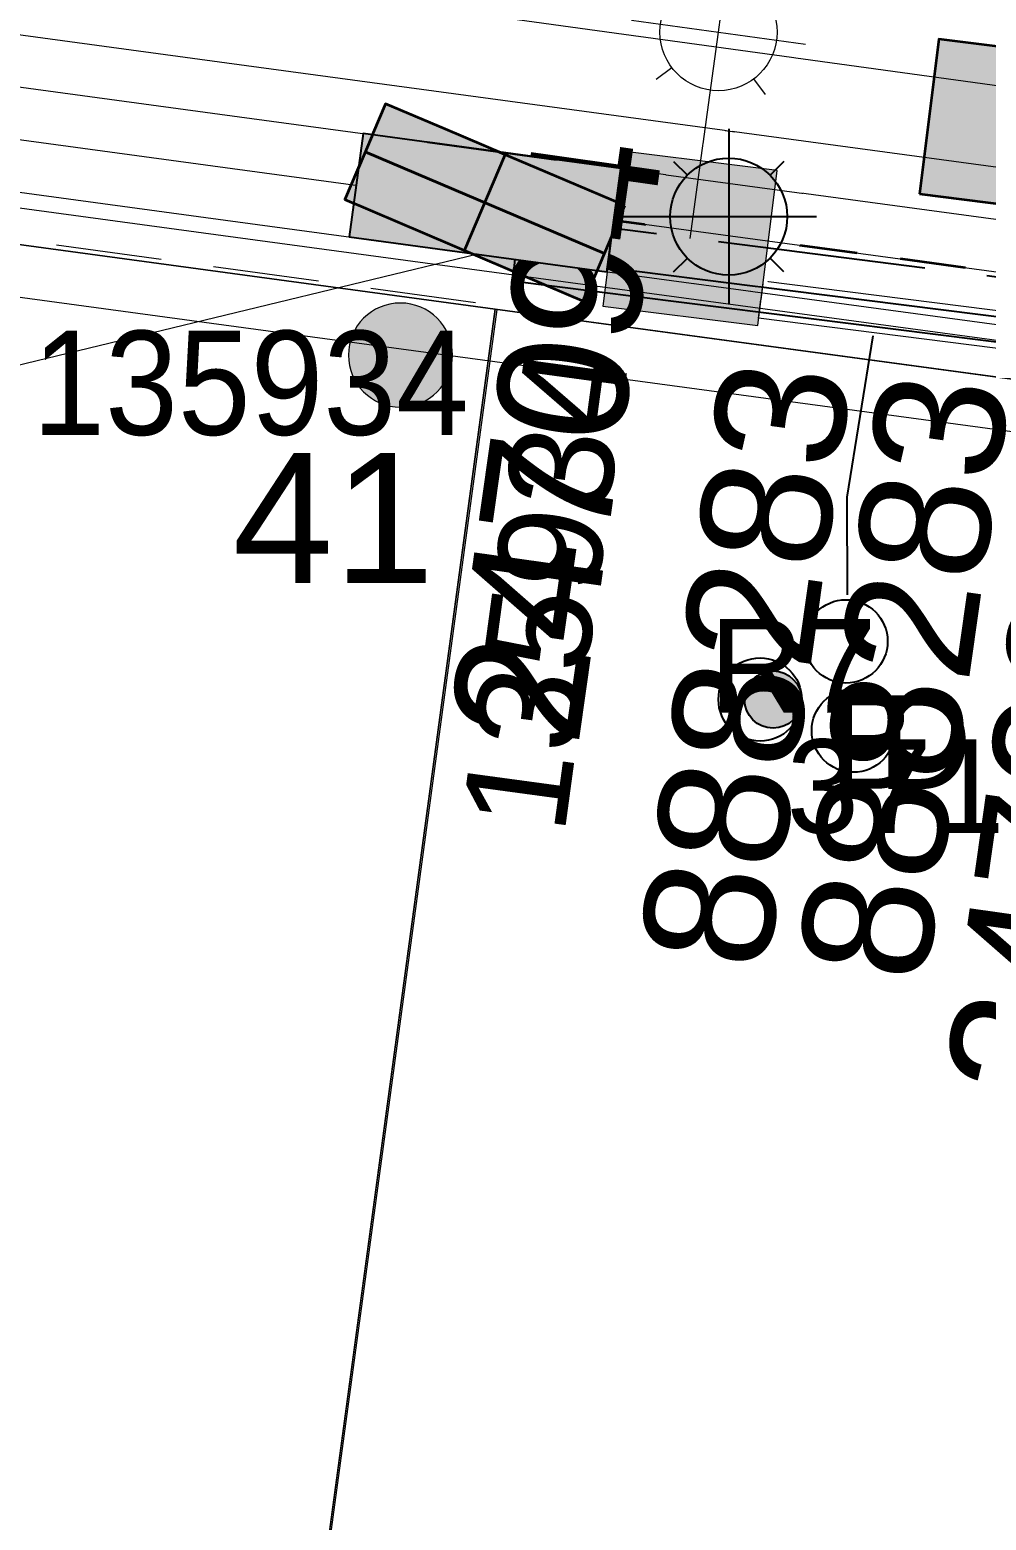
# Model space of a CAD drawing. Header units: metres. Extents: x 0 to 309348, y 0 to 6272736.
# Drawn here: x 308885.44 to 308903.83, y 6271784.59 to 6271813.23 of the extents above; entities that cross this region are included whole.
import ezdxf
from ezdxf.enums import TextEntityAlignment as Align

# ---------------------------------------------------------------- set-up
doc = ezdxf.new("R2010")
doc.units = ezdxf.units.M
doc.linetypes.add('Cable Exist UG', pattern=[8.2, 4, -1.2, 1.8, -1.2])
doc.linetypes.add('DASHEDX2', pattern=[38.1, 25.4, -12.7])
doc.layers.get('0').update_dxf_attribs({"color": 6})
for name, color, linetype, lineweight in [('_User Miscellaneous1', 30, 'Continuous', 13), ('_User_LV_Exist', 5, 'Continuous', 35), ('_User_SL_Exist', 4, 'Continuous', 35), ('Cadastre Developer_SP_NEW', 92, 'Continuous', 15), ('Cadastre Land Parcels_SP_EXT', 118, 'Continuous', 15), ('Cadastre Roads_SP_NEW', 214, 'Continuous', 15), ('Mains_LV_SL_EXT', 135, 'Continuous', 25)]:
    doc.layers.add(name, color=color, linetype=linetype, lineweight=lineweight)
doc.layers.add('_User Miscellaneous10', color=252, linetype='Continuous', lineweight=13, plot=False, transparency=0.85)
for name, color, linetype in [('Duct_SP_EXT', 30, 'Continuous'), ('Equip_SP_SL_EXT', 7, 'Continuous'), ('SupportsUG_SP_LV_EXT', 7, 'Continuous')]:
    doc.layers.add(name, color=color, linetype=linetype)
doc.styles.add('COLUMN_LABEL', font='arial.ttf', dxfattribs={"height": 2})
doc.styles.add('iecARIAL', font='arial.ttf', dxfattribs={"height": 2})
doc.styles.add('POLE_LABEL', font='arial.ttf', dxfattribs={"height": 2})
doc.styles.add('SL_LABEL', font='arial.ttf', dxfattribs={"height": 2})
doc.styles.get("Standard").update_dxf_attribs({"font": 'arial.ttf'})

# ---------------------------------------------------------------- blocks, each defined once
blk = doc.blocks.new('DUCT_EXT')
blk.add_circle((0, 0.8), 0.8)
at = {"flags": 1}
blk.add_attdef('Z', (0, 0), '', height=0.2, dxfattribs=at)
at = {"flags": 9}
for tag, p in [('DUCT_CODE', (0, 0)), ('XSECT_TYPE', (0, -0.2)), ('STATE', (0, -0.6)), ('FB_REFERENCE', (0, -0.4)), ('NOTES', (0, -0.8))]:
    blk.add_attdef(tag, text='', height=0.2, dxfattribs=at).set_placement(p, align=Align.MIDDLE_LEFT)
blk = doc.blocks.new('SL_LANTERN_EXT')
at = {"flags": 9}
for tag, p in [('LRATECODE', (-7.4, 0)), ('LOUTREACHVOCAB', (-7.2, 0)), ('LOUTREACH', (-7, 0)), ('LANTNUMBER', (-6.6, 0)), ('LNEW', (-6.4, 0)), ('LMASTVOCAB', (-6.2, 0)), ('LMAST', (-6, 0)), ('LLAMPVOCAB', (-5.8, 0)), ('LLAMP', (-5.6, 0)), ('LEXIST', (-5.4, 0)), ('LCHARGE3PERCENT', (-5.2, 0)), ('LCHARGE3', (-5, 0)), ('LCHARGE2PERCENT', (-4.8, 0)), ('LCHARGE2', (-4.6, 0)), ('LCHARGE1PERCENT', (-4.4, 0)), ('LCHARGE1', (-4.2, 0)), ('LCATEGORY', (-4, 0)), ('LBRACKETVOCAB', (-3.8, 0)), ('LBRACKET', (-3.6, 0)), ('LKINGHEIGHT', (-3.4, 0)), ('CREPLACE', (-3.2, 0)), ('CREMOVE', (-3, 0)), ('CNUMBER', (-2.8, 0)), ('CNEW', (-2.6, 0)), ('CEXIST', (-2.4, 0)), ('USAGE', (-2.2, 0)), ('STATE', (-2, 0)), ('OWNED_BY', (-1.8, 0)), ('ORIENTATION', (-1.6, 0)), ('OPERATING_VOLTAGE', (-1.4, 0)), ('NO_PHASES', (-1.2, 0)), ('LANTERN_TYPE', (-1, 0)), ('LANTERN_PURPOSE', (-0.8, 0)), ('CONTROL_TYPE', (-0.6, 0)), ('CONSTRUCTED_VOLTAGE', (-0.4, 0))]:
    blk.add_attdef(tag, text='', height=0.001, rotation=270, dxfattribs=at).set_placement(p, align=Align.MIDDLE_LEFT)
at = {"style": 'SL_LABEL', "flags": 9}
blk.add_attdef('STREET_CODE', text='', height=0.001, rotation=270, dxfattribs=at).set_placement((0.001, 0), align=Align.MIDDLE_LEFT)
at = {"flags": 1}
blk.add_attdef('Z', (0, 0), '', height=0.001, rotation=270, dxfattribs=at)
at = {"width": 0.9}
blk.add_attdef('LNUMBER', text='', height=1, dxfattribs=at).set_placement((7, -1), align=Align.MIDDLE_LEFT)
at = {"flags": 9}
for tag, p in [('LREMOVE', (0, -7.6)), ('LREPLACE', (0, -7.8)), ('LTYPE', (0, -8)), ('LTYPEVOCAB', (0, -8.2)), ('LEGEND', (0, -8.4)), ('SUBURB', (0, -8.6)), ('STREETNAME', (0, -8.8)), ('LOCATION', (0, -9)), ('NOTES', (0, -9.2)), ('MAINTAINED_BY', (0, -9.863))]:
    blk.add_attdef(tag, text='', height=0.001, dxfattribs=at).set_placement(p, align=Align.MIDDLE_LEFT)
blk.add_attdef('OPERATED_BY', (0, -9.607), '', height=0.001, dxfattribs=at)
blk.add_wipeout([(5.688, 0), (5.061, -1.061), (4, -1.688), (2.939, -1.061), (2.313, 0), (2.939, 1.061), (4, 1.687), (5.061, 1.061)])
for p, q in [((4, 1.687), (4, 0)), ((2.939, 1.061), (3.205, 0.795)), ((5.061, 1.061), (4.795, 0.795)), ((0, 0), (4, 0)), ((4, 0), (5.688, 0)), ((4, 0), (4, -1.688)), ((2.939, -1.061), (3.205, -0.795)), ((5.061, -1.061), (4.795, -0.795))]:
    blk.add_line(p, q)
blk.add_circle((4, 0), 1.125)
blk = doc.blocks.new('CABLE_LARGE_EXT')
h = blk.add_hatch(color=256)
edge = h.paths.add_edge_path()
edge.add_arc((0, 0.55), 0.55, 0, 360)
blk.add_circle((0, 0.55), 0.55)
at = {"flags": 1}
blk.add_attdef('Z', (0, 0), '', height=0.2, dxfattribs=at)
at = {"flags": 9}
for tag, p in [('COND_CODE', (0, 0)), ('FB_REFERENCE', (0, -0.2)), ('XSECT_SIZE', (0, -0.6)), ('STATE', (0, -0.4)), ('NOTES', (0, -0.8))]:
    blk.add_attdef(tag, text='', height=0.2, dxfattribs=at).set_placement(p, align=Align.MIDDLE_LEFT)
blk = doc.blocks.new('POLE_EXT')
blk.add_hatch(color=256).paths.add_polyline_path([(-1, 0, 1), (1, 0, 1)])
blk.add_lwpolyline([(-1, 0, 1), (1, 0, 1)], format="xyb", close=True)
at = {"flags": 8}
blk.add_attdef('pNumber', text='', height=2, dxfattribs=at).set_placement((2.5, 2.5), align=Align.MIDDLE_CENTER)
at = {"style": 'POLE_LABEL', "flags": 9}
for tag, p in [('STRUCTURE_PLANT_NUMBER', (1.355, 0.028)), ('STREET_CODE', (1.355, -0.2))]:
    blk.add_attdef(tag, text='', height=0.2, dxfattribs=at).set_placement(p, align=Align.MIDDLE_LEFT)
at = {"flags": 9}
for tag, p in [('OWNED_BY', (1.355, -0.4)), ('PARENT', (1.355, -0.6)), ('SPECIAL_USE', (1.355, -0.8)), ('STATE', (1.355, -1)), ('USAGE', (1.355, -1.2)), ('cLV', (1.355, -1.4)), ('hDepth', (1.355, -1.6)), ('hDia', (1.355, -1.8)), ('cHV', (1.355, -2)), ('LBRACKET', (1.355, -2.2)), ('LExisting', (1.355, -2.4)), ('LANTNUMBER', (1.355, -2.6)), ('LOther', (1.355, -2.8)), ('LRemove', (1.355, -3)), ('LEGEND', (1.355, -3.2)), ('cLinedev', (1.355, -3.4)), ('pExisting', (1.355, -3.8)), ('LOCATION', (1.355, -3.6)), ('PFNUMBER', (1.355, -4)), ('pFooting', (1.355, -4.4)), ('NEWPFNUMBER', (1.355, -4.2)), ('pNew', (1.355, -4.6)), ('pRelocate', (1.355, -5)), ('pRemove', (1.355, -5.2)), ('pReplace', (1.355, -5.4)), ('pStay', (1.355, -5.6)), ('pType', (1.355, -5.8)), ('cspan', (1.355, -6)), ('STREETNAME', (1.355, -6.2)), ('SUBURB', (1.355, -6.4)), ('NOTES', (1.355, -6.6)), ('MAINTAINED_BY', (1.355, -6.814)), ('OPERATED_BY', (1.355, -7.014))]:
    blk.add_attdef(tag, text='', height=0.2, dxfattribs=at).set_placement(p, align=Align.MIDDLE_LEFT)
at = {"flags": 1}
blk.add_attdef('Z', (1.355, -7.328), '', height=0.2, dxfattribs=at)
blk = doc.blocks.new('*U441')
at = {"width": 0.9}
blk.add_attdef('LNUMBER', text='', height=1, rotation=82.1472, dxfattribs=at).set_placement((1.947, 6.798), align=Align.MIDDLE_LEFT)
at = {"flags": 9}
for tag, p in [('LRATECODE', (-7.4, 0)), ('LOUTREACHVOCAB', (-7.2, 0)), ('LOUTREACH', (-7, 0)), ('LANTNUMBER', (-6.6, 0)), ('LNEW', (-6.4, 0)), ('LMASTVOCAB', (-6.2, 0)), ('LMAST', (-6, 0)), ('LLAMPVOCAB', (-5.8, 0)), ('LLAMP', (-5.6, 0)), ('LEXIST', (-5.4, 0)), ('LCHARGE3PERCENT', (-5.2, 0)), ('LCHARGE3', (-5, 0)), ('LCHARGE2PERCENT', (-4.8, 0)), ('LCHARGE2', (-4.6, 0)), ('LCHARGE1PERCENT', (-4.4, 0)), ('LCHARGE1', (-4.2, 0)), ('LCATEGORY', (-4, 0)), ('LBRACKETVOCAB', (-3.8, 0)), ('LBRACKET', (-3.6, 0)), ('LKINGHEIGHT', (-3.4, 0)), ('CREPLACE', (-3.2, 0)), ('CREMOVE', (-3, 0)), ('CNUMBER', (-2.8, 0)), ('CNEW', (-2.6, 0)), ('CEXIST', (-2.4, 0)), ('USAGE', (-2.2, 0)), ('STATE', (-2, 0)), ('OWNED_BY', (-1.8, 0)), ('ORIENTATION', (-1.6, 0)), ('OPERATING_VOLTAGE', (-1.4, 0)), ('NO_PHASES', (-1.2, 0)), ('LANTERN_TYPE', (-1, 0)), ('LANTERN_PURPOSE', (-0.8, 0)), ('CONTROL_TYPE', (-0.6, 0)), ('CONSTRUCTED_VOLTAGE', (-0.4, 0))]:
    blk.add_attdef(tag, text='', height=0.001, rotation=270, dxfattribs=at).set_placement(p, align=Align.MIDDLE_LEFT)
at = {"style": 'SL_LABEL', "flags": 9}
blk.add_attdef('STREET_CODE', text='', height=0.001, rotation=270, dxfattribs=at).set_placement((0.001, 0), align=Align.MIDDLE_LEFT)
at = {"flags": 1}
blk.add_attdef('Z', (0, 0), '', height=0.001, rotation=270, dxfattribs=at)
at = {"flags": 9}
for tag, p in [('LREMOVE', (0, -7.6)), ('LREPLACE', (0, -7.8)), ('LTYPE', (0, -8)), ('LTYPEVOCAB', (0, -8.2)), ('LEGEND', (0, -8.4)), ('SUBURB', (0, -8.6)), ('STREETNAME', (0, -8.8)), ('LOCATION', (0, -9)), ('NOTES', (0, -9.2)), ('MAINTAINED_BY', (0, -9.863))]:
    blk.add_attdef(tag, text='', height=0.001, dxfattribs=at).set_placement(p, align=Align.MIDDLE_LEFT)
blk.add_attdef('OPERATED_BY', (0, -9.607), '', height=0.001, dxfattribs=at)
blk.add_wipeout([(0.777, 5.634), (1.742, 4.868), (2.218, 3.732), (1.452, 2.767), (0.316, 2.291), (-0.649, 3.057), (-1.125, 4.193), (-0.359, 5.158)])
for p, q in [((0.547, 3.962), (0.777, 5.634)), ((-0.359, 5.158), (-0.133, 4.859)), ((1.742, 4.868), (1.443, 4.642)), ((-1.125, 4.193), (0.547, 3.962)), ((0, 0), (0.547, 3.962)), ((0.547, 3.962), (2.218, 3.732)), ((-0.649, 3.057), (-0.35, 3.283)), ((1.452, 2.767), (1.226, 3.066))]:
    blk.add_line(p, q)
blk.add_circle((0.547, 3.962), 1.125)
blk = doc.blocks.new('COLUMN_EXT')
blk.add_hatch(color=256).paths.add_polyline_path([(1.5, -1.5), (1.5, 1.5), (-1.5, 1.5), (-1.5, -1.5)])
blk.add_lwpolyline([(1.5, 1.5), (-1.5, 1.5), (-1.5, -1.5), (1.5, -1.5)], close=True)
at = {"flags": 1}
blk.add_attdef('Z', (-1.813, 2.351), '', height=0.2, rotation=180, dxfattribs=at)
at = {"flags": 9}
for tag, p in [('NOTES', (-1.813, 2)), ('SUBURB', (-1.813, 1.8)), ('STREETNAME', (-1.813, 1.6)), ('LOCATION', (-1.813, 1.4)), ('LEGEND', (-1.813, 1.2)), ('USAGE', (-1.813, 1)), ('STATE', (-1.813, 0.8)), ('OWNED_BY', (-1.813, 0.6)), ('COLUMN_TYPE', (-1.813, 0.4))]:
    blk.add_attdef(tag, text='', height=0.2, rotation=180, dxfattribs=at).set_placement(p, align=Align.MIDDLE_LEFT)
for tag, style, p in [('STREET_CODE', 'COLUMN_LABEL', (-1.813, 0.2)), ('STRUCTURE_PLANT_NUMBER', 'POLE_LABEL', (-1.813, -0.031))]:
    blk.add_attdef(tag, text='', height=0.2, rotation=180, dxfattribs=dict(at, style=style)).set_placement(p, align=Align.MIDDLE_LEFT)
at = {"style": 'COLUMN_LABEL', "width": 0.9, "flags": 8}
blk.add_attdef('ASSET_NUM', text='', height=2, rotation=270, dxfattribs=at).set_placement((2, -4), align=Align.MIDDLE_LEFT)
blk = doc.blocks.new('*U442')
at = {"width": 0.9}
blk.add_attdef('ASSET_NUM', text='', height=2, dxfattribs=at).set_placement((4, 2), align=Align.MIDDLE_LEFT)
for tag, p, flags in [('SUBURB', (-2, 0), 1), ('STREETNAME', (-1.8, 0), 9), ('PARENT', (-1.6, 0), 9), ('NOTES', (-1.4, 0), 9), ('LOCATION', (-1.2, 0), 9), ('LEGEND', (-1, 0), 9), ('USAGE', (-0.8, 0), 9), ('SUPPORT_TYPE', (-0.6, 0), 9), ('STATE', (-0.4, 0), 9), ('OWNED_BY', (-0.2, 0), 9)]:
    blk.add_attdef(tag, p, '', height=0.2, rotation=270, dxfattribs=dict(flags=flags))
blk.add_wipeout([(2.691, -0.09), (-2.01, -1.791), (-2.691, 0.09), (2.01, 1.791)])
at = {"layer": 'SupportsUG_SP_LV_EXT'}
h = blk.add_hatch(color=256, dxfattribs=at)
h.dxf.hatch_style = 1
h.paths.add_polyline_path([(2.01, 1.791), (-1.516, 0.515), (0.835, 1.366), (-2.691, 0.09), (-2.01, -1.791), (2.691, -0.09)])
blk.add_lwpolyline([(2.01, 1.791), (-1.516, 0.515), (0.835, 1.366), (-2.691, 0.09), (-2.01, -1.791), (2.691, -0.09)], close=True)
blk = doc.blocks.new('*U437')
at = {"width": 0.9}
blk.add_attdef('LNUMBER', text='', height=1, rotation=82.2613, dxfattribs=at).set_placement((11.278, 8.539), align=Align.MIDDLE_LEFT)
at = {"flags": 9}
for tag, p in [('LRATECODE', (-7.4, 0)), ('LOUTREACHVOCAB', (-7.2, 0)), ('LOUTREACH', (-7, 0)), ('LANTNUMBER', (-6.6, 0)), ('LNEW', (-6.4, 0)), ('LMASTVOCAB', (-6.2, 0)), ('LMAST', (-6, 0)), ('LLAMPVOCAB', (-5.8, 0)), ('LLAMP', (-5.6, 0)), ('LEXIST', (-5.4, 0)), ('LCHARGE3PERCENT', (-5.2, 0)), ('LCHARGE3', (-5, 0)), ('LCHARGE2PERCENT', (-4.8, 0)), ('LCHARGE2', (-4.6, 0)), ('LCHARGE1PERCENT', (-4.4, 0)), ('LCHARGE1', (-4.2, 0)), ('LCATEGORY', (-4, 0)), ('LBRACKETVOCAB', (-3.8, 0)), ('LBRACKET', (-3.6, 0)), ('LKINGHEIGHT', (-3.4, 0)), ('CREPLACE', (-3.2, 0)), ('CREMOVE', (-3, 0)), ('CNUMBER', (-2.8, 0)), ('CNEW', (-2.6, 0)), ('CEXIST', (-2.4, 0)), ('USAGE', (-2.2, 0)), ('STATE', (-2, 0)), ('OWNED_BY', (-1.8, 0)), ('ORIENTATION', (-1.6, 0)), ('OPERATING_VOLTAGE', (-1.4, 0)), ('NO_PHASES', (-1.2, 0)), ('LANTERN_TYPE', (-1, 0)), ('LANTERN_PURPOSE', (-0.8, 0)), ('CONTROL_TYPE', (-0.6, 0)), ('CONSTRUCTED_VOLTAGE', (-0.4, 0))]:
    blk.add_attdef(tag, text='', height=0.001, rotation=270, dxfattribs=at).set_placement(p, align=Align.MIDDLE_LEFT)
at = {"style": 'SL_LABEL', "flags": 9}
blk.add_attdef('STREET_CODE', text='', height=0.001, rotation=270, dxfattribs=at).set_placement((0.001, 0), align=Align.MIDDLE_LEFT)
at = {"flags": 1}
blk.add_attdef('Z', (0, 0), '', height=0.001, rotation=270, dxfattribs=at)
at = {"flags": 9}
for tag, p in [('LREMOVE', (0, -7.6)), ('LREPLACE', (0, -7.8)), ('LTYPE', (0, -8)), ('LTYPEVOCAB', (0, -8.2)), ('LEGEND', (0, -8.4)), ('SUBURB', (0, -8.6)), ('STREETNAME', (0, -8.8)), ('LOCATION', (0, -9)), ('NOTES', (0, -9.2)), ('MAINTAINED_BY', (0, -9.863))]:
    blk.add_attdef(tag, text='', height=0.001, dxfattribs=at).set_placement(p, align=Align.MIDDLE_LEFT)
blk.add_attdef('OPERATED_BY', (0, -9.607), '', height=0.001, dxfattribs=at)
blk.add_wipeout([(10.11, 7.373), (11.077, 6.609), (11.555, 5.474), (10.791, 4.507), (9.656, 4.029), (8.689, 4.793), (8.211, 5.928), (8.975, 6.895)])
for p, q in [((9.883, 5.701), (10.11, 7.373)), ((8.975, 6.895), (9.202, 6.597)), ((11.077, 6.609), (10.778, 6.382)), ((8.211, 5.928), (9.883, 5.701)), ((9.344, 1.738), (9.883, 5.701)), ((9.883, 5.701), (11.555, 5.474)), ((8.689, 4.793), (8.987, 5.02)), ((10.791, 4.507), (10.564, 4.806))]:
    blk.add_line(p, q)
blk.add_circle((9.883, 5.701), 1.125)
blk = doc.blocks.new('*U425')
blk.add_hatch(color=256).paths.add_polyline_path([(2.61, -0.662), (2.346, 1.321), (-2.61, 0.662), (-2.346, -1.321)])
for p, q in [((0.132, -0.991), (-0.132, 0.991)), ((2.478, 0.33), (-2.478, -0.33))]:
    blk.add_line(p, q)
at = {"ltscale": 10}
blk.add_line((-2.478, -0.33), (2.478, 0.33), dxfattribs=at)
blk.add_lwpolyline([(2.346, 1.321), (1.107, 1.156), (-1.371, 0.827), (-2.61, 0.662), (-2.346, -1.321), (2.61, -0.662)], close=True)
for tag, p, flags in [('STREETNAME', (0, 1.8), 9), ('SUBURB', (0, 2), 1), ('PARENT', (0, 1.6), 9), ('LOCATION', (0, 1.2), 9), ('NOTES', (0, 1.4), 9), ('LEGEND', (0, 1), 9), ('SUPPORT_TYPE', (0, 0.6), 9), ('USAGE', (0, 0.8), 9), ('STATE', (0, 0.4), 9), ('OWNED_BY', (0, 0.2), 9)]:
    blk.add_attdef(tag, p, '', height=0.2, rotation=180, dxfattribs=dict(flags=flags))
at = {"width": 0.9, "flags": 8}
blk.add_attdef('ASSET_NUM', text='', height=2, rotation=270, dxfattribs=at).set_placement((2, -4), align=Align.MIDDLE_LEFT)

msp = doc.modelspace()

# ---------------------------------------------------------------- linework, layer by layer
at = {"layer": '_User Miscellaneous1'}
for p, q in [((308899.54274, 6271808.40205), (308899.49763, 6271808.04488)), ((308910.78029, 6271806.98244), (308899.54274, 6271808.40205)), ((308899.45251, 6271807.68772), (308899.49763, 6271808.04488)), ((308910.69005, 6271806.26812), (308899.45251, 6271807.68772))]:
    msp.add_line(p, q, dxfattribs=at)
at = {"layer": '_User_LV_Exist', "linetype": 'Cable Exist UG', "ltscale": 0.7, "flags": 128}
msp.add_lwpolyline([(308925.24833, 6271804.1746), (308925.0623, 6271802.80951), (308906.72215, 6271805.18862), (308907.12414, 6271808.16157), (308896.66723, 6271809.57015)], dxfattribs=at)
at = {"layer": 'Cadastre Land Parcels_SP_EXT', "linetype": 'Continuous'}
for points in [[(308894.38702, 6271807.86204), (308831.76096, 6271816.37201), (308713.75998, 6271631.75904), (308727.58898, 6271604.14397), (308874.35601, 6271660.13404), (308894.38702, 6271807.86204)], [(308910.41021, 6271805.69604), (308904.85762, 6271806.44651), (308894.38693, 6271807.86151), (308889.83895, 6271774.3217), (308905.7087, 6271772.17602), (308910.41021, 6271805.69604)]]:
    msp.add_lwpolyline(points, close=True, dxfattribs=at)
at = {"layer": 'Duct_SP_EXT'}
msp.add_lwpolyline([(308901.16021, 6271802.37294), (308901.15752, 6271804.25373), (308901.65559, 6271807.34912)], dxfattribs=at)

# ---------------------------------------------------------------- block references
for p, rotation in [((308901.93191, 6271801.48102), 90.08043177349576), ((308900.28077, 6271800.35609), 89.51030442739325), ((308902.07262, 6271799.76479), 90.08043177349576)]:
    msp.add_blockref('DUCT_EXT', p, dxfattribs=dict(at, rotation=rotation))

# ---------------------------------------------------------------- texts
for s, p in [('B', (308900.80611, 6271798.64742)), ('D', (308901.73868, 6271798.64268)), ('371685', (308899.98767, 6271797.79637))]:
    msp.add_text(s, height=1.8, dxfattribs=at).set_placement(p)

# ---------------------------------------------------------------- next in the draw order: block references
at = {"layer": 'Equip_SP_SL_EXT'}
ref = msp.add_blockref('SL_LANTERN_EXT', (308894.87724, 6271809.6415), dxfattribs=at)
ref.add_attrib('ASSET_NUM', '247094', dxfattribs={"layer": '0', "height": 2.5, "rotation": 81.929617, "style": 'iecARIAL'}).set_placement((308896.37724, 6271811.1415), align=Align.MIDDLE_RIGHT)

# ---------------------------------------------------------------- next in the draw order: linework, layer by layer
at = {"layer": '_User Miscellaneous10', "flags": 128}
for points in [[(308833.98741, 6271820.10669), (308889.60594, 6271812.54848), (308997.6292, 6271797.94217), (309001.01956, 6271793.39955), (309015.19784, 6271791.41027), (309019.70066, 6271794.95927), (309041.68206, 6271791.98764), (309043.49509, 6271805.13295), (309021.08092, 6271808.22436), (309015.50357, 6271815.27516), (309021.3385, 6271876.34743), (309022.97878, 6271893.51567), (309025.87623, 6271923.84231), (309027.30076, 6271938.75241, -0.16749916), (309041.46705, 6271969.87346, -0.16749916)], [(308833.433, 6271819.17284), (308889.47128, 6271811.55759), (308997.079, 6271797.00746), (309000.46761, 6271792.4672), (309015.48161, 6271790.36066), (309019.98676, 6271793.9115), (309042.53642, 6271790.86305), (309044.62234, 6271805.98694), (309021.6158, 6271809.16005), (309016.53727, 6271815.58025), (309022.33397, 6271876.25232), (309023.97425, 6271893.42057), (309026.87169, 6271923.7472), (309028.29623, 6271938.6573, -0.16749916), (309042.19251, 6271969.18521, -0.16749916)], [(308832.87858, 6271818.23899), (308889.33663, 6271810.5667), (308996.5288, 6271796.07276), (308999.91565, 6271791.53485), (309015.76538, 6271789.31105), (309020.27286, 6271792.86373), (309043.39078, 6271789.73845), (309045.74959, 6271806.84094), (309022.15068, 6271810.09575), (309017.57098, 6271815.88534), (309023.32943, 6271876.15721), (309024.96971, 6271893.32546), (309027.86716, 6271923.65209), (309029.29169, 6271938.56219, -0.16749916), (309042.91798, 6271968.49695, -0.16749916)], [(308832.32417, 6271817.30514), (308889.20197, 6271809.5758), (308995.9786, 6271795.13805), (308999.3637, 6271790.60249), (309016.04916, 6271788.26144), (309020.55896, 6271791.81595), (309044.24514, 6271788.61386), (309046.87685, 6271807.69493), (309022.68556, 6271811.03144), (309018.60468, 6271816.19043), (309024.3249, 6271876.0621), (309025.96518, 6271893.23035), (309028.86263, 6271923.55698), (309030.28716, 6271938.46708, -0.16749916), (309043.64344, 6271967.80869, -0.16749916)], [(308831.76976, 6271816.37129), (308889.06731, 6271808.58491), (308995.42841, 6271794.20335), (308998.81175, 6271789.67014), (309016.33293, 6271787.21183), (309020.84506, 6271790.76818), (309045.0995, 6271787.48926), (309048.0041, 6271808.54892), (309023.22044, 6271811.96714), (309019.63838, 6271816.49552), (309025.32037, 6271875.96699), (309026.96065, 6271893.13524), (309029.8581, 6271923.46187), (309031.28263, 6271938.37197, -0.16749916), (309044.36891, 6271967.12043, -0.16749916)], [(308831.21534, 6271815.43744), (308888.93266, 6271807.59402), (308994.87821, 6271793.26864), (308998.25979, 6271788.73779), (309016.6167, 6271786.16222), (309021.13116, 6271789.7204), (309045.95386, 6271786.36466), (309049.13135, 6271809.40292), (309023.75532, 6271812.90283), (309020.67208, 6271816.80061), (309026.31584, 6271875.87188), (309027.95611, 6271893.04013), (309030.85356, 6271923.36677), (309032.27809, 6271938.27687, -0.16749916), (309045.09437, 6271966.43217, -0.16749916)]]:
    msp.add_lwpolyline(points, format="xyb", dxfattribs=at)
at = {"layer": '_User Miscellaneous10', "color": 4, "flags": 128}
msp.add_lwpolyline([(308832.15785, 6271817.02498), (308889.16157, 6271809.27854), (308995.81355, 6271794.85764), (308999.19811, 6271790.32279), (309016.13429, 6271787.94656), (309020.64479, 6271791.50162), (309044.50145, 6271788.27648), (309047.21502, 6271807.95113), (309022.84602, 6271811.31215), (309018.91479, 6271816.28196), (309024.62354, 6271876.03357), (309026.26382, 6271893.20182), (309029.16127, 6271923.52845), (309030.5858, 6271938.43855, -0.16749916), (309043.86108, 6271967.60221, -0.16749916)], format="xyb", dxfattribs=at)
at = {"layer": 'Duct_SP_EXT'}
for p, q in [((308894.77392, 6271808.88079), (308894.74388, 6271808.64268)), ((308910.76521, 6271806.86339), (308894.77392, 6271808.88079)), ((308894.71384, 6271808.40457), (308894.74388, 6271808.64268)), ((308910.70513, 6271806.38717), (308894.71384, 6271808.40457))]:
    msp.add_line(p, q, dxfattribs=at)
at = {"layer": 'Mains_LV_SL_EXT', "linetype": 'Cable Exist UG'}
msp.add_lwpolyline([(308910.78562, 6271807.62161), (308894.87722, 6271809.64153)], dxfattribs=at)

# ---------------------------------------------------------------- next in the draw order: block references
at = {"layer": '_User Miscellaneous1'}
ref = msp.add_blockref('POLE_EXT', (308892.56673, 6271806.98116), dxfattribs=at)
ref.add_attrib('ASSET_NUM', '41', dxfattribs={"height": 2.5, "style": 'POLE_LABEL'}).set_placement((308891.27756, 6271801.84894), align=Align.BOTTOM_CENTER)
at = {"layer": 'Duct_SP_EXT', "rotation": 89.51030442739325}
msp.add_blockref('CABLE_LARGE_EXT', (308900.2807, 6271800.35607), dxfattribs=at)

# ---------------------------------------------------------------- next in the draw order: texts
at = {"layer": 'Duct_SP_EXT'}
msp.add_text('R7', height=1.8, dxfattribs=at).set_placement((308898.50622, 6271800.10855))

# ---------------------------------------------------------------- next in the draw order: block references
at = {"layer": '_User Miscellaneous1'}
msp.add_blockref('*U441', (308898.13411, 6271809.22389), dxfattribs=at)

# ---------------------------------------------------------------- next in the draw order: linework, layer by layer
at = {"layer": 'Cadastre Roads_SP_NEW', "color": 4, "linetype": 'Continuous', "ltscale": 2, "transparency": 33554495}
msp.add_line((308998.66071, 6271799.10206), (308858.2401, 6271818.46916), dxfattribs=at)

# ---------------------------------------------------------------- next in the draw order: block references
at = {"layer": '_User Miscellaneous1'}
ref = msp.add_blockref('COLUMN_EXT', (308898.13408, 6271809.22391), dxfattribs=dict(at, rotation=172.8325352321269))
ref.add_attrib('ASSET_NUM', '888283', dxfattribs={"layer": '0', "height": 2.5, "rotation": 81.929617, "style": 'COLUMN_LABEL'}).set_placement((308898.7758, 6271806.99325), align=Align.TOP_RIGHT)
at = {"layer": '_User_LV_Exist'}
ref = msp.add_blockref('COLUMN_EXT', (308904.22135, 6271811.37918), dxfattribs=dict(at, rotation=172.8325352321269))
ref.add_attrib('ASSET_NUM', '888283', dxfattribs={"layer": '0', "height": 2.5, "rotation": 81.929617, "style": 'COLUMN_LABEL'}).set_placement((308901.82348, 6271806.75601), align=Align.TOP_RIGHT)

# ---------------------------------------------------------------- next in the draw order: block references
at = {"layer": '_User_SL_Exist'}
ref = msp.add_blockref('*U437', (308894.87724, 6271809.6415), dxfattribs=at)
ref.add_attrib('ASSET_NUM', '247094', dxfattribs={"layer": '0', "height": 2.5, "rotation": 81.929617, "style": 'iecARIAL'}).set_placement((308905.90039, 6271804.30328), align=Align.MIDDLE_RIGHT)
at = {"layer": 'SupportsUG_SP_LV_EXT', "ltscale": 0.75}
ref = msp.add_blockref('*U442', (308894.19048, 6271809.91039), dxfattribs=dict(at, rotation=332.3661401981362))
ref.add_attrib('ASSET_NUM', '135934', dxfattribs={"layer": '0', "height": 2, "rotation": 82.277416, "style": 'iecARIAL'}).set_placement((308894.72439, 6271797.87281), align=Align.MIDDLE_LEFT)

# ---------------------------------------------------------------- next in the draw order: linework, layer by layer
at = {"layer": '_User Miscellaneous10', "linetype": 'DASHEDX2', "ltscale": 0.08}
msp.add_line((308894.0085, 6271807.98385), (308850.27538, 6271814.01561), dxfattribs=at)
at = {"layer": '_User Miscellaneous10', "flags": 128}
msp.add_lwpolyline([(308894.05698, 6271808.91934), (308885.1621, 6271806.76505), (308882.54324, 6271807.12122)], dxfattribs=at)
at = {"layer": 'Cadastre Developer_SP_NEW', "flags": 128}
for points in [[(308790.07096, 6271869.94762), (308790.73664, 6271870.4526), (308817.42505, 6271835.27088), (308831.76095, 6271816.37201), (308894.38695, 6271807.86151), (308916.96475, 6271804.81006), (308950.97205, 6271800.21329)], [(308875.46802, 6271668.33743), (308894.42775, 6271807.85596)]]:
    msp.add_lwpolyline(points, dxfattribs=at)
at = {"layer": 'Cadastre Developer_SP_NEW', "linetype": 'Continuous'}
msp.add_lwpolyline([(308910.41021, 6271805.69604), (308904.85762, 6271806.44651), (308894.38693, 6271807.86151), (308889.83895, 6271774.3217), (308905.7087, 6271772.17602), (308910.41021, 6271805.69604)], close=True, dxfattribs=at)

# ---------------------------------------------------------------- next in the draw order: block references
at = {"layer": '_User_LV_Exist', "ltscale": 0.75}
ref = msp.add_blockref('*U425', (308894.19048, 6271809.91039), dxfattribs=dict(at, rotation=329.3822980103706))
ref.add_attrib('ASSET_NUM', '135934', dxfattribs={"layer": '0', "height": 2, "width": 0.9}).set_placement((308885.49215, 6271806.44815), align=Align.MIDDLE_LEFT)

doc.saveas('drawing.dxf')
